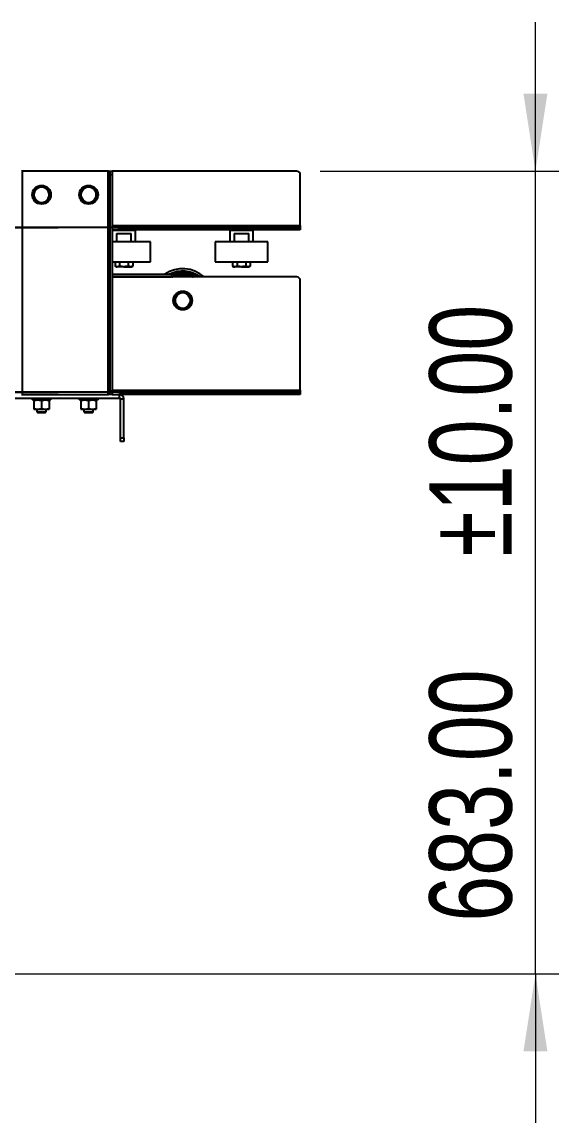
# Model space of a CAD drawing. Header units: millimetres. Extents: x 15 to 415, y 5 to 292.
# Drawn here: x 355.08 to 377.91, y 87.09 to 133.94 of the extents above; entities that cross this region are included whole.
import ezdxf

# ---------------------------------------------------------------- set-up
doc = ezdxf.new("R2010")
doc.units = ezdxf.units.MM
doc.linetypes.add('CENTERX2', pattern=[20.32, 12.7, -2.54, 2.54, -2.54])
doc.styles.add('SLDTEXTSTYLE0', font='TXT', dxfattribs={"width": 0.75})
doc.dimstyles.new('SLDDIMSTYLE3', dxfattribs={"dimtxt": 3.5, "dimasz": 3.302, "dimexe": 0, "dimexo": 0.0625, "dimgap": 0.875, "dimtad": 1, "dimlfac": 20, "dimrnd": 1e-09, "dimzin": 12, "dimdsep": 46, "dimtxsty": 'SLDTEXTSTYLE0', "dimsah": 1, "dimcen": 0.09, "dimadec": 0, "dimazin": 3, "dimtol": 1, "dimtp": 10, "dimtm": 10, "dimtfac": 1, "dimtmove": 0, "dimatfit": 0, "dimfxl": 0, "dimfrac": 2, "dimtolj": 1, "dimtzin": 0, "dimarcsym": 0})

# ---------------------------------------------------------------- blocks, each defined once
blk = doc.blocks.new('_D_4')
at = {"color": 7, "linetype": 'Continuous', "lineweight": 0}
for p, q in [((376.907, 127.589), (376.907, 133.939)), ((367.757, 127.589), (377.907, 127.589)), ((376.907, 93.439), (376.907, 127.589)), ((349.607, 93.439), (377.907, 93.439)), ((376.907, 93.439), (376.907, 87.089))]:
    blk.add_line(p, q, dxfattribs=at)
at = {"color": 7, "linetype": 'Continuous', "lineweight": 18}
for points in [[(376.907, 127.589), (377.415, 130.891), (376.399, 130.891)], [(376.907, 93.439), (376.399, 90.137), (377.415, 90.137)]]:
    blk.add_solid(points, dxfattribs=at)
at = {"color": 7, "linetype": 'Continuous', "lineweight": 18, "char_height": 3.5, "attachment_point": 1, "rotation": 90, "style": 'SLDTEXTSTYLE0'}
for s, insert in [('±10.00', (372.396, 111.193)), ('683.00', (372.396, 95.656))]:
    blk.add_mtext(s, dxfattribs=dict(at, insert=insert))

msp = doc.modelspace()

# ---------------------------------------------------------------- linework, layer by layer
at = {"color": 7, "linetype": 'Continuous', "lineweight": 25}
for p, q in [((355.0942, 127.58944), (355.05737, 127.58944)), ((355.0942, 118.08944), (355.0942, 127.58944)), ((358.72054, 127.58944), (355.0942, 127.58944)), ((358.75737, 127.58944), (358.72054, 127.58944)), ((358.72054, 127.58944), (358.72054, 118.08944)), ((358.75737, 127.43944), (358.75737, 127.58944)), ((358.75737, 127.58944), (358.90737, 127.58944)), ((358.75737, 127.43944), (358.75737, 118.23944)), ((358.90737, 127.43944), (358.75737, 127.43944)), ((358.90737, 127.58944), (358.90737, 127.43944)), ((366.75737, 127.58944), (358.90737, 127.58944)), ((358.90737, 127.43944), (358.90737, 118.23944)), ((366.90737, 125.27627), (366.90737, 127.43944)), ((355.71973, 126.91444), (355.62591, 126.75194)), ((357.71973, 126.91444), (357.62591, 126.75194)), ((356.095, 126.26444), (356.18882, 126.42694)), ((358.095, 126.26444), (358.18882, 126.42694)), ((366.90737, 125.27627), (366.90737, 125.08944)), ((358.93237, 125.08944), (358.90737, 125.06444)), ((366.90737, 125.08944), (358.90737, 125.08944)), ((359.40737, 125.06444), (358.90737, 125.06444)), ((359.10737, 124.60444), (359.10737, 124.92444)), ((359.70737, 124.92444), (359.10737, 124.92444)), ((359.12848, 124.93944), (359.68625, 124.93944)), ((359.90737, 125.06444), (359.40737, 125.06444)), ((359.70737, 124.92444), (359.70737, 124.60444)), ((359.90737, 125.06444), (359.88237, 125.08944)), ((359.90737, 124.58944), (359.90737, 125.06444)), ((363.93237, 125.08944), (363.90737, 125.06444)), ((363.90737, 125.06444), (363.90737, 124.58944)), ((364.40737, 125.06444), (363.90737, 125.06444)), ((364.10737, 124.60444), (364.10737, 124.92444)), ((364.70737, 124.92444), (364.10737, 124.92444)), ((364.12848, 124.93944), (364.68625, 124.93944)), ((364.90737, 125.06444), (364.40737, 125.06444)), ((364.70737, 124.92444), (364.70737, 124.60444)), ((364.90737, 125.06444), (364.88237, 125.08944)), ((364.90737, 124.58944), (364.90737, 125.06444)), ((359.6002, 124.58944), (358.90737, 124.58944)), ((359.10737, 124.60444), (359.70737, 124.60444)), ((360.53237, 124.58944), (359.6002, 124.58944)), ((360.53237, 123.73944), (360.53237, 124.58944)), ((363.28237, 124.58944), (363.28237, 123.73944)), ((364.6002, 124.58944), (363.28237, 124.58944)), ((364.10737, 124.60444), (364.70737, 124.60444)), ((365.53237, 124.58944), (364.6002, 124.58944)), ((365.53237, 123.73944), (365.53237, 124.58944)), ((358.90737, 123.73944), (359.6002, 123.73944)), ((359.03209, 123.73944), (359.03209, 123.55347)), ((359.21973, 123.73944), (359.21973, 123.55347)), ((359.595, 123.73944), (359.595, 123.55347)), ((359.6002, 123.73944), (360.53237, 123.73944)), ((359.78264, 123.73944), (359.78264, 123.55347)), ((360.02761, 123.73444), (360.02761, 123.73944)), ((360.03, 123.73444), (360.03, 123.73944)), ((360.03, 123.73444), (360.06065, 123.73444)), ((360.06065, 123.73944), (360.06065, 123.73444)), ((360.06065, 123.73444), (360.07382, 123.73444)), ((360.07382, 123.73444), (360.07382, 123.73944)), ((360.08413, 123.73444), (360.08413, 123.73944)), ((360.08992, 123.73444), (360.08992, 123.73944)), ((360.08992, 123.73444), (360.10156, 123.73444)), ((360.10156, 123.73444), (360.10156, 123.73944)), ((360.10156, 123.73444), (360.11635, 123.73444)), ((360.11635, 123.73444), (360.11635, 123.73944)), ((360.11635, 123.73444), (360.128, 123.73444)), ((360.128, 123.73944), (360.128, 123.73444)), ((360.128, 123.73444), (360.14168, 123.73444)), ((360.14587, 123.73444), (360.14587, 123.73944)), ((360.14587, 123.73444), (360.16031, 123.73444)), ((360.16031, 123.73444), (360.16031, 123.73944)), ((360.17571, 123.73444), (360.17571, 123.73944)), ((360.17571, 123.73444), (360.18465, 123.73444)), ((360.18465, 123.73444), (360.18465, 123.73944)), ((360.18465, 123.73444), (360.19327, 123.73444)), ((360.19327, 123.73444), (360.19327, 123.73944)), ((360.19327, 123.73444), (360.20222, 123.73444)), ((360.20222, 123.73444), (360.20222, 123.73944)), ((360.20222, 123.73444), (360.21086, 123.73444)), ((360.21086, 123.73444), (360.21086, 123.73944)), ((360.21086, 123.73444), (360.21978, 123.73444)), ((360.21978, 123.73444), (360.21978, 123.73944)), ((360.21978, 123.73444), (360.22927, 123.73444)), ((360.22927, 123.73444), (360.22927, 123.73944)), ((360.22927, 123.73444), (360.23689, 123.73444)), ((360.23689, 123.73444), (360.23689, 123.73944)), ((360.23689, 123.73444), (360.24032, 123.73444)), ((360.24032, 123.73444), (360.24032, 123.73944)), ((360.24032, 123.73444), (360.24628, 123.73444)), ((360.25788, 123.73444), (360.26282, 123.73444)), ((360.26174, 123.73444), (360.26174, 123.73944)), ((360.28058, 123.73444), (360.28658, 123.73444)), ((360.28898, 123.73944), (360.28898, 123.73444)), ((360.28908, 123.73444), (360.28908, 123.73944)), ((360.28908, 123.73444), (360.32815, 123.73444)), ((360.32815, 123.73444), (360.32815, 123.73944)), ((360.33893, 123.73944), (360.33893, 123.73444)), ((360.33893, 123.73444), (360.36562, 123.73444)), ((360.36562, 123.73444), (360.36562, 123.73944)), ((360.36687, 123.73444), (360.37695, 123.73444)), ((360.37695, 123.73444), (360.37695, 123.73944)), ((360.37695, 123.73444), (360.38741, 123.73444)), ((360.38741, 123.73444), (360.38741, 123.73944)), ((360.39057, 123.73444), (360.39502, 123.73444)), ((360.39502, 123.73944), (360.39502, 123.73444)), ((360.3978, 123.73444), (360.3978, 123.73944)), ((360.39803, 123.73444), (360.4, 123.73444)), ((360.4, 123.73944), (360.4, 123.73444)), ((360.4021, 123.73444), (360.4021, 123.73944)), ((360.40302, 123.73444), (360.40716, 123.73444)), ((360.40716, 123.73944), (360.40716, 123.73444)), ((363.28237, 123.73944), (364.6002, 123.73944)), ((363.40758, 123.73944), (363.40758, 123.73444)), ((363.40801, 123.73444), (363.40801, 123.73944)), ((363.40801, 123.73444), (363.40889, 123.73444)), ((363.40918, 123.73944), (363.40918, 123.73444)), ((363.4107, 123.73444), (363.4107, 123.73944)), ((363.41099, 123.73444), (363.42051, 123.73444)), ((363.41693, 123.73444), (363.43462, 123.73444)), ((363.44106, 123.73444), (363.442, 123.73444)), ((363.442, 123.73444), (363.442, 123.73944)), ((363.442, 123.73444), (363.45236, 123.73444)), ((363.45236, 123.73444), (363.45236, 123.73944)), ((363.45236, 123.73444), (363.47266, 123.73444)), ((363.47266, 123.73444), (363.47266, 123.73944)), ((363.47266, 123.73444), (363.48851, 123.73444)), ((363.48857, 123.73444), (363.48857, 123.73944)), ((363.48857, 123.73444), (363.48974, 123.73444)), ((363.48974, 123.73944), (363.48974, 123.73444)), ((363.48974, 123.73444), (363.49985, 123.73444)), ((363.49985, 123.73444), (363.49985, 123.73944)), ((363.51868, 123.73444), (363.51868, 123.73944)), ((363.51868, 123.73444), (363.52386, 123.73444)), ((363.52386, 123.73444), (363.52386, 123.73944)), ((363.52386, 123.73444), (363.53686, 123.73444)), ((363.53891, 123.73444), (363.53891, 123.73944)), ((363.53891, 123.73444), (363.54579, 123.73444)), ((363.54579, 123.73444), (363.54579, 123.73944)), ((363.54579, 123.73444), (363.54771, 123.73444)), ((363.55975, 123.73444), (363.55975, 123.73944)), ((363.55975, 123.73444), (363.56661, 123.73444)), ((363.56661, 123.73444), (363.56661, 123.73944)), ((363.58043, 123.73444), (363.58043, 123.73944)), ((363.58043, 123.73444), (363.58302, 123.73444)), ((363.58343, 123.73444), (363.58343, 123.73944)), ((363.58343, 123.73444), (363.60729, 123.73444)), ((363.60729, 123.73444), (363.60729, 123.73944)), ((363.60936, 123.73944), (363.60936, 123.73444)), ((363.62928, 123.73444), (363.62928, 123.73944)), ((363.63209, 123.73444), (363.63209, 123.73944)), ((363.63209, 123.73444), (363.63473, 123.73444)), ((363.64054, 123.73444), (363.64054, 123.73944)), ((363.64054, 123.73444), (363.65669, 123.73444)), ((363.65669, 123.73444), (363.65669, 123.73944)), ((363.67848, 123.73444), (363.67848, 123.73944)), ((363.68132, 123.73444), (363.68132, 123.73944)), ((363.68132, 123.73444), (363.68276, 123.73444)), ((363.68276, 123.73444), (363.68276, 123.73944)), ((363.68276, 123.73444), (363.69587, 123.73444)), ((363.69587, 123.73444), (363.69587, 123.73944)), ((363.69587, 123.73444), (363.71271, 123.73444)), ((363.71271, 123.73444), (363.71271, 123.73944)), ((363.71271, 123.73444), (363.72573, 123.73444)), ((363.72573, 123.73444), (363.72573, 123.73944)), ((363.72573, 123.73444), (363.78292, 123.73444)), ((363.78292, 123.73444), (363.78292, 123.73944)), ((363.78533, 123.73444), (363.78533, 123.73944)), ((364.03209, 123.73944), (364.03209, 123.55347)), ((364.21973, 123.73944), (364.21973, 123.55347)), ((364.595, 123.73944), (364.595, 123.55347)), ((364.6002, 123.73944), (365.53237, 123.73944)), ((364.78264, 123.73944), (364.78264, 123.55347)), ((365.02761, 123.73444), (365.02761, 123.73944)), ((365.03, 123.73444), (365.03, 123.73944)), ((365.03, 123.73444), (365.06065, 123.73444)), ((365.06065, 123.73944), (365.06065, 123.73444)), ((365.06065, 123.73444), (365.07382, 123.73444)), ((365.07382, 123.73444), (365.07382, 123.73944)), ((365.08413, 123.73444), (365.08413, 123.73944)), ((365.08992, 123.73444), (365.08992, 123.73944)), ((365.08992, 123.73444), (365.10156, 123.73444)), ((365.10156, 123.73444), (365.10156, 123.73944)), ((365.10156, 123.73444), (365.11635, 123.73444)), ((365.11635, 123.73444), (365.11635, 123.73944)), ((365.11635, 123.73444), (365.128, 123.73444)), ((365.128, 123.73944), (365.128, 123.73444)), ((365.128, 123.73444), (365.14168, 123.73444)), ((365.14587, 123.73444), (365.14587, 123.73944)), ((365.14587, 123.73444), (365.16031, 123.73444)), ((365.16031, 123.73444), (365.16031, 123.73944)), ((365.17571, 123.73444), (365.17571, 123.73944)), ((365.17571, 123.73444), (365.18465, 123.73444)), ((365.18465, 123.73444), (365.18465, 123.73944)), ((365.18465, 123.73444), (365.19327, 123.73444)), ((365.19327, 123.73444), (365.19327, 123.73944)), ((365.19327, 123.73444), (365.20222, 123.73444)), ((365.20222, 123.73444), (365.20222, 123.73944)), ((365.20222, 123.73444), (365.21086, 123.73444)), ((365.21086, 123.73444), (365.21086, 123.73944)), ((365.21086, 123.73444), (365.21978, 123.73444)), ((365.21978, 123.73444), (365.21978, 123.73944)), ((365.21978, 123.73444), (365.22927, 123.73444)), ((365.22927, 123.73444), (365.22927, 123.73944)), ((365.22927, 123.73444), (365.23689, 123.73444)), ((365.23689, 123.73444), (365.23689, 123.73944)), ((365.23689, 123.73444), (365.24032, 123.73444)), ((365.24032, 123.73444), (365.24032, 123.73944)), ((365.24032, 123.73444), (365.24628, 123.73444)), ((365.25788, 123.73444), (365.26282, 123.73444)), ((365.26174, 123.73444), (365.26174, 123.73944)), ((365.28058, 123.73444), (365.28658, 123.73444)), ((365.28898, 123.73944), (365.28898, 123.73444)), ((365.28908, 123.73444), (365.28908, 123.73944)), ((365.28908, 123.73444), (365.32815, 123.73444)), ((365.32815, 123.73444), (365.32815, 123.73944)), ((365.33893, 123.73944), (365.33893, 123.73444)), ((365.33893, 123.73444), (365.36562, 123.73444)), ((365.36562, 123.73444), (365.36562, 123.73944)), ((365.36687, 123.73444), (365.37695, 123.73444)), ((365.37695, 123.73444), (365.37695, 123.73944)), ((365.37695, 123.73444), (365.38741, 123.73444)), ((365.38741, 123.73444), (365.38741, 123.73944)), ((365.39057, 123.73444), (365.39502, 123.73444)), ((365.39502, 123.73944), (365.39502, 123.73444)), ((365.3978, 123.73444), (365.3978, 123.73944)), ((365.39803, 123.73444), (365.4, 123.73444)), ((365.4, 123.73944), (365.4, 123.73444)), ((365.4021, 123.73444), (365.4021, 123.73944)), ((365.40302, 123.73444), (365.40716, 123.73444)), ((365.40716, 123.73944), (365.40716, 123.73444)), ((359.03209, 123.55347), (359.08237, 123.52444)), ((359.08237, 123.52444), (359.12591, 123.52444)), ((359.21973, 123.55347), (359.12591, 123.52444)), ((359.40737, 123.52444), (359.12591, 123.52444)), ((359.40737, 123.52444), (359.68882, 123.52444)), ((359.68882, 123.52444), (359.73237, 123.52444)), ((359.73237, 123.52444), (359.78264, 123.55347)), ((364.03209, 123.55347), (364.08237, 123.52444)), ((364.08237, 123.52444), (364.12591, 123.52444)), ((364.21973, 123.55347), (364.12591, 123.52444)), ((364.40737, 123.52444), (364.12591, 123.52444)), ((364.40737, 123.52444), (364.68882, 123.52444)), ((364.68882, 123.52444), (364.73237, 123.52444)), ((364.73237, 123.52444), (364.78264, 123.55347)), ((358.90737, 123.20294), (361.74692, 123.20294)), ((358.90737, 123.10294), (361.41906, 123.10294)), ((366.75737, 123.08944), (358.90737, 123.08944)), ((361.00045, 123.08944), (361.01556, 123.10294)), ((361.17571, 123.10294), (361.15737, 123.08944)), ((361.19725, 123.08944), (361.21665, 123.10294)), ((361.24637, 123.10294), (361.22612, 123.08944)), ((366.90737, 118.27627), (366.90737, 122.93944)), ((361.71973, 122.41444), (361.62591, 122.25194)), ((362.095, 121.76444), (362.18882, 121.92694)), ((355.05737, 118.08944), (355.0942, 118.08944)), ((355.0942, 118.08944), (358.72054, 118.08944)), ((358.72054, 118.08944), (358.75737, 118.08944)), ((358.75737, 118.23944), (358.90737, 118.23944)), ((358.75737, 118.08944), (358.75737, 118.23944)), ((358.90737, 118.08944), (358.75737, 118.08944)), ((358.90737, 118.23944), (358.90737, 118.08944)), ((358.90737, 118.08944), (359.22054, 118.08944)), ((359.22054, 117.93944), (359.22054, 118.08944)), ((366.90737, 118.08944), (359.22054, 118.08944)), ((366.90737, 118.27627), (366.90737, 118.08944)), ((354.5942, 117.93944), (359.22054, 117.93944)), ((355.50737, 117.93944), (355.50737, 117.85944)), ((356.30737, 117.85944), (355.50737, 117.85944)), ((355.58237, 117.83042), (355.58237, 117.49347)), ((355.90737, 117.83042), (355.90737, 117.49347)), ((356.23237, 117.83042), (356.23237, 117.49347)), ((356.30737, 117.85944), (356.30737, 117.93944)), ((357.50737, 117.93944), (357.50737, 117.85944)), ((358.30737, 117.85944), (357.50737, 117.85944)), ((357.58237, 117.83042), (357.58237, 117.49347)), ((357.90737, 117.83042), (357.90737, 117.49347)), ((358.23237, 117.83042), (358.23237, 117.49347)), ((358.30737, 117.85944), (358.30737, 117.93944)), ((359.25737, 117.90261), (359.40737, 117.90261)), ((359.25737, 116.23944), (359.25737, 117.90261)), ((359.40737, 116.23944), (359.40737, 117.90261)), ((355.58237, 117.46444), (355.74487, 117.46444)), ((355.70737, 117.46444), (355.70737, 117.34717)), ((355.70737, 117.34717), (355.73509, 117.31944)), ((355.70737, 117.34717), (356.10737, 117.34717)), ((355.73509, 117.31944), (356.07964, 117.31944)), ((355.74487, 117.46444), (356.06987, 117.46444)), ((355.90737, 117.49347), (356.06987, 117.46444)), ((356.06987, 117.46444), (356.23237, 117.46444)), ((356.07964, 117.31944), (356.10737, 117.34717)), ((356.10737, 117.34717), (356.10737, 117.46444)), ((357.58237, 117.46444), (357.74487, 117.46444)), ((357.70737, 117.46444), (357.70737, 117.34717)), ((357.70737, 117.34717), (357.73509, 117.31944)), ((357.70737, 117.34717), (358.10737, 117.34717)), ((357.73509, 117.31944), (358.07964, 117.31944)), ((357.74487, 117.46444), (358.06987, 117.46444)), ((357.90737, 117.49347), (358.06987, 117.46444)), ((358.06987, 117.46444), (358.23237, 117.46444)), ((358.07964, 117.31944), (358.10737, 117.34717)), ((358.10737, 117.34717), (358.10737, 117.46444)), ((359.25737, 116.08944), (359.25737, 116.23944)), ((359.25737, 116.23944), (359.40737, 116.23944)), ((359.40737, 116.23944), (359.40737, 116.08944)), ((359.40737, 116.08944), (359.25737, 116.08944))]:
    msp.add_line(p, q, dxfattribs=at)
at = {"color": 7, "linetype": 'CENTERX2'}
for p, q in [((358.80837, 127.58944), (358.80837, 118.08944)), ((358.80837, 118.08944), (358.80837, 127.58944)), ((366.90737, 125.18844), (216.90737, 125.18844)), ((216.90737, 125.18844), (366.90737, 125.18844)), ((216.90737, 118.18844), (366.90737, 118.18844)), ((366.90737, 118.18844), (216.90737, 118.18844))]:
    msp.add_line(p, q, dxfattribs=at)
at = {"color": 8, "linetype": 'Continuous', "lineweight": 25}
for p, q in [((358.90737, 125.27627), (366.90737, 125.27627)), ((361.17366, 123.08944), (361.19243, 123.10294)), ((361.29868, 123.08944), (361.32143, 123.10294)), ((361.37941, 123.08944), (361.40581, 123.10294)), ((358.90737, 118.27627), (366.90737, 118.27627))]:
    msp.add_line(p, q, dxfattribs=at)
at = {"color": 7, "linetype": 'Continuous', "lineweight": 25}
for centre in [(355.90737, 126.58944), (357.90737, 126.58944), (361.90737, 122.08944)]:
    msp.add_circle(centre, 0.4, dxfattribs=at)
for centre, radius, start, end in [((366.75737, 127.43944), 0.15, 0, 90), ((355.90737, 126.58944), 0.325, 150, 210), ((355.90737, 126.58944), 0.325, 90, 150), ((355.90737, 126.58944), 0.325, 30, 90), ((355.90737, 126.58944), 0.325, 330, 30), ((357.90737, 126.58944), 0.325, 150, 210), ((357.90737, 126.58944), 0.325, 90, 150), ((357.90737, 126.58944), 0.325, 30, 90), ((357.90737, 126.58944), 0.325, 330, 30), ((355.90737, 126.58944), 0.325, 210, 270), ((355.90737, 126.58944), 0.325, 270, 330), ((357.90737, 126.58944), 0.325, 210, 270), ((357.90737, 126.58944), 0.325, 270, 330), ((361.90737, 122.08944), 1.35, 47.794554, 124.430279), ((361.90737, 122.08944), 1.25, 53.130102, 117.026053), ((361.90737, 122.08944), 1.22649, 54.620791, 114.786156), ((361.90737, 122.08944), 1.21, 90, 113.037645), ((361.90737, 122.08944), 1.21, 55.735397, 90), ((361.90737, 122.08944), 1.125, 90, 117.266044), ((361.90737, 122.08944), 1.125, 62.733956, 90), ((366.75737, 122.93944), 0.15, 0, 90), ((361.90737, 122.08944), 0.325, 90, 150), ((361.90737, 122.08944), 0.325, 30, 90), ((361.90737, 122.08944), 0.325, 150, 210), ((361.90737, 122.08944), 0.325, 210, 270), ((361.90737, 122.08944), 0.325, 270, 330), ((361.90737, 122.08944), 0.325, 330, 30), ((359.22054, 117.90261), 0.18683, 0, 90), ((359.22054, 117.90261), 0.03683, 0, 90)]:
    msp.add_arc(centre, radius, start, end, dxfattribs=at)
at = {"color": 8, "linetype": 'Continuous', "lineweight": 25}
for radius, start, end in [(1.24029, 53.732391, 116.133049), (1.17068, 58.671742, 107.981827), (1.13081, 62.167984, 100.038591)]:
    msp.add_arc((361.90737, 122.08944), radius, start, end, dxfattribs=at)
at = {"color": 7, "linetype": 'Continuous', "lineweight": 25}
for points, knots in [([(355.62591, 126.75194), (355.62368, 126.74809), (355.61782, 126.73793), (355.6083, 126.72145), (355.59738, 126.70252), (355.58277, 126.67723), (355.5682, 126.652), (355.55372, 126.6269), (355.54286, 126.6081), (355.53568, 126.59567), (355.53209, 126.58944)], [0, 0, 0, 0, 0.070036107, 0.184842993, 0.299816611, 0.41526294, 0.647866756, 0.765024679, 0.882473115, 1, 1, 1, 1]), ([(355.53209, 126.58944), (355.53587, 126.5829), (355.54721, 126.56325), (355.56644, 126.52995), (355.58994, 126.48924), (355.60985, 126.45475), (355.62189, 126.43391), (355.62591, 126.42694)], [0, 0, 0, 0, 0.123597525, 0.371247822, 0.621013548, 0.873301388, 1, 1, 1, 1]), ([(355.90737, 126.91444), (355.89201, 126.91444), (355.82851, 126.91444), (355.76664, 126.91444), (355.71973, 126.91444)], [0, 0, 0, 0, 0.24185142, 1, 1, 1, 1]), ([(356.095, 126.91444), (356.08133, 126.91444), (356.02022, 126.91444), (355.95669, 126.91444), (355.90737, 126.91444)], [0, 0, 0, 0, 0.22371328, 1, 1, 1, 1]), ([(356.18882, 126.75194), (356.1866, 126.7558), (356.16976, 126.78496), (356.13801, 126.83996), (356.10943, 126.88947), (356.095, 126.91444)], [0, 0, 0, 0, 0.07007691, 0.53077766, 1, 1, 1, 1]), ([(356.28264, 126.58944), (356.27507, 126.60257), (356.25988, 126.62888), (356.24051, 126.66242), (356.22481, 126.68961), (356.2129, 126.71025), (356.20088, 126.73105), (356.19285, 126.74498), (356.18882, 126.75194)], [0, 0, 0, 0, 0.2473449, 0.49601219, 0.62098533, 0.74684355, 0.87330953, 1, 1, 1, 1]), ([(356.18882, 126.42694), (356.19105, 126.4308), (356.20057, 126.44728), (356.21374, 126.4701), (356.22829, 126.4953), (356.23921, 126.51422), (356.25013, 126.53313), (356.26102, 126.55198), (356.27187, 126.57078), (356.27905, 126.58322), (356.28264, 126.58944)], [0, 0, 0, 0, 0.07003681, 0.29977827, 0.41522575, 0.53148028, 0.64786324, 0.76502233, 0.88247194, 1, 1, 1, 1]), ([(357.62591, 126.75194), (357.62368, 126.74809), (357.61782, 126.73793), (357.6083, 126.72145), (357.59738, 126.70252), (357.58277, 126.67723), (357.5682, 126.652), (357.55372, 126.6269), (357.54286, 126.6081), (357.53568, 126.59567), (357.53209, 126.58944)], [0, 0, 0, 0, 0.070036107, 0.184842993, 0.299816611, 0.41526294, 0.647866756, 0.765024679, 0.882473115, 1, 1, 1, 1]), ([(357.53209, 126.58944), (357.53587, 126.5829), (357.54721, 126.56325), (357.56644, 126.52995), (357.58994, 126.48924), (357.60985, 126.45475), (357.62189, 126.43391), (357.62591, 126.42694)], [0, 0, 0, 0, 0.123597525, 0.371247822, 0.621013548, 0.873301388, 1, 1, 1, 1]), ([(357.90737, 126.91444), (357.89201, 126.91444), (357.82851, 126.91444), (357.76664, 126.91444), (357.71973, 126.91444)], [0, 0, 0, 0, 0.24185142, 1, 1, 1, 1]), ([(358.095, 126.91444), (358.08133, 126.91444), (358.02022, 126.91444), (357.95669, 126.91444), (357.90737, 126.91444)], [0, 0, 0, 0, 0.22371328, 1, 1, 1, 1]), ([(358.18882, 126.75194), (358.1866, 126.7558), (358.16976, 126.78496), (358.13801, 126.83996), (358.10943, 126.88947), (358.095, 126.91444)], [0, 0, 0, 0, 0.07007691, 0.53077766, 1, 1, 1, 1]), ([(358.28264, 126.58944), (358.27507, 126.60257), (358.25988, 126.62888), (358.24051, 126.66242), (358.22481, 126.68961), (358.2129, 126.71025), (358.20088, 126.73105), (358.19285, 126.74498), (358.18882, 126.75194)], [0, 0, 0, 0, 0.2473449, 0.49601219, 0.62098533, 0.74684355, 0.87330953, 1, 1, 1, 1]), ([(358.18882, 126.42694), (358.19105, 126.4308), (358.20057, 126.44728), (358.21374, 126.4701), (358.22829, 126.4953), (358.23921, 126.51422), (358.25013, 126.53313), (358.26102, 126.55198), (358.27187, 126.57078), (358.27905, 126.58322), (358.28264, 126.58944)], [0, 0, 0, 0, 0.07003681, 0.29977827, 0.41522575, 0.53148028, 0.64786324, 0.76502233, 0.88247194, 1, 1, 1, 1]), ([(355.62591, 126.42694), (355.62813, 126.42309), (355.64009, 126.40239), (355.66174, 126.36488), (355.69089, 126.31438), (355.71001, 126.28128), (355.71973, 126.26444)], [0, 0, 0, 0, 0.070051373, 0.376606602, 0.683073408, 1, 1, 1, 1]), ([(355.71973, 126.26444), (355.7429, 126.26444), (355.78945, 126.26444), (355.84489, 126.26444), (355.88435, 126.26444), (355.89969, 126.26444), (355.90737, 126.26444)], [0, 0, 0, 0, 0.377424081, 0.758342626, 0.879073433, 1, 1, 1, 1]), ([(355.90737, 126.26444), (355.95669, 126.26444), (356.02022, 126.26444), (356.08133, 126.26444), (356.095, 126.26444)], [0, 0, 0, 0, 0.77628672, 1, 1, 1, 1]), ([(357.62591, 126.42694), (357.62813, 126.42309), (357.64009, 126.40239), (357.66174, 126.36488), (357.69089, 126.31438), (357.71001, 126.28128), (357.71973, 126.26444)], [0, 0, 0, 0, 0.070051373, 0.376606602, 0.683073408, 1, 1, 1, 1]), ([(357.71973, 126.26444), (357.7429, 126.26444), (357.78945, 126.26444), (357.84489, 126.26444), (357.88435, 126.26444), (357.89969, 126.26444), (357.90737, 126.26444)], [0, 0, 0, 0, 0.377424081, 0.758342626, 0.879073433, 1, 1, 1, 1]), ([(357.90737, 126.26444), (357.95669, 126.26444), (358.02022, 126.26444), (358.08133, 126.26444), (358.095, 126.26444)], [0, 0, 0, 0, 0.77628672, 1, 1, 1, 1]), ([(359.10737, 124.92444), (359.10749, 124.92566), (359.10772, 124.92809), (359.10966, 124.93174), (359.11251, 124.93466), (359.11605, 124.93684), (359.11979, 124.93831), (359.12396, 124.93927), (359.12697, 124.93938), (359.12848, 124.93944)], [0, 0, 0, 0, 0.11116437, 0.22155782, 0.39117964, 0.52732907, 0.66706995, 0.83215896, 1, 1, 1, 1]), ([(359.68625, 124.93944), (359.68832, 124.93933), (359.69254, 124.93911), (359.69812, 124.93725), (359.70209, 124.93473), (359.70451, 124.93227), (359.70611, 124.92991), (359.70718, 124.92721), (359.70731, 124.92526), (359.70737, 124.92444)], [0, 0, 0, 0, 0.229450284, 0.466684963, 0.643088592, 0.731025051, 0.821782574, 0.924949013, 1, 1, 1, 1]), ([(364.10737, 124.92444), (364.10749, 124.92566), (364.10772, 124.92809), (364.10966, 124.93174), (364.11251, 124.93466), (364.11605, 124.93684), (364.11979, 124.93831), (364.12396, 124.93927), (364.12697, 124.93938), (364.12848, 124.93944)], [0, 0, 0, 0, 0.11116437, 0.22155782, 0.39117964, 0.52732907, 0.66706995, 0.83215896, 1, 1, 1, 1]), ([(364.68625, 124.93944), (364.68832, 124.93933), (364.69254, 124.93911), (364.69812, 124.93725), (364.70209, 124.93473), (364.70451, 124.93227), (364.70611, 124.92991), (364.70718, 124.92721), (364.70731, 124.92526), (364.70737, 124.92444)], [0, 0, 0, 0, 0.229450284, 0.466684963, 0.643088592, 0.731025051, 0.821782574, 0.924949013, 1, 1, 1, 1]), ([(359.12848, 124.58944), (359.12641, 124.58956), (359.1222, 124.58978), (359.11662, 124.59164), (359.11264, 124.59416), (359.11022, 124.59662), (359.10862, 124.59898), (359.10755, 124.60168), (359.10742, 124.60362), (359.10737, 124.60444)], [0, 0, 0, 0, 0.22945028, 0.46668496, 0.64308859, 0.73102505, 0.82178257, 0.92494901, 1, 1, 1, 1]), ([(359.70737, 124.60444), (359.70725, 124.60323), (359.70701, 124.6008), (359.70508, 124.59714), (359.70222, 124.59423), (359.69868, 124.59205), (359.69494, 124.59058), (359.69077, 124.58962), (359.68776, 124.5895), (359.68625, 124.58944)], [0, 0, 0, 0, 0.111164368, 0.221557819, 0.391179643, 0.527329074, 0.667069947, 0.83215896, 1, 1, 1, 1]), ([(364.12848, 124.58944), (364.12641, 124.58956), (364.1222, 124.58978), (364.11662, 124.59164), (364.11264, 124.59416), (364.11022, 124.59662), (364.10862, 124.59898), (364.10755, 124.60168), (364.10742, 124.60362), (364.10737, 124.60444)], [0, 0, 0, 0, 0.22945028, 0.46668496, 0.64308859, 0.73102505, 0.82178257, 0.92494901, 1, 1, 1, 1]), ([(364.70737, 124.60444), (364.70725, 124.60323), (364.70701, 124.6008), (364.70508, 124.59714), (364.70222, 124.59423), (364.69868, 124.59205), (364.69494, 124.59058), (364.69077, 124.58962), (364.68776, 124.5895), (364.68625, 124.58944)], [0, 0, 0, 0, 0.111164368, 0.221557819, 0.391179643, 0.527329074, 0.667069947, 0.83215896, 1, 1, 1, 1]), ([(360.02509, 123.73444), (360.02501, 123.73444), (360.02473, 123.73444), (360.02586, 123.73444), (360.02714, 123.73444), (360.02761, 123.73444)], [0, 0, 0, 0, 0.21314141, 0.71661351, 1, 1, 1, 1]), ([(360.02761, 123.73444), (360.02779, 123.73444), (360.02814, 123.73444), (360.02891, 123.73444), (360.02956, 123.73444), (360.03, 123.73444)], [0, 0, 0, 0, 0.25045902, 0.50101274, 1, 1, 1, 1]), ([(360.0748, 123.73444), (360.075, 123.73444), (360.07667, 123.73444), (360.08, 123.73444), (360.08288, 123.73444), (360.08413, 123.73444)], [0, 0, 0, 0, 0.07067621, 0.59539733, 1, 1, 1, 1]), ([(360.08413, 123.73444), (360.08554, 123.73444), (360.08737, 123.73444), (360.08889, 123.73444), (360.08923, 123.73444)], [0, 0, 0, 0, 0.77627831, 1, 1, 1, 1]), ([(360.14289, 123.73444), (360.14293, 123.73444), (360.143, 123.73444), (360.14487, 123.73444), (360.14587, 123.73444)], [0, 0, 0, 0, 0.466699885, 1, 1, 1, 1]), ([(360.16031, 123.73444), (360.16244, 123.73444), (360.16558, 123.73444), (360.17176, 123.73444), (360.17686, 123.73444), (360.18006, 123.73444), (360.18175, 123.73444)], [0, 0, 0, 0, 0.40461672, 0.59534225, 0.78652504, 1, 1, 1, 1]), ([(360.24792, 123.73444), (360.24817, 123.73444), (360.24885, 123.73444), (360.25237, 123.73444), (360.25715, 123.73444), (360.26059, 123.73444), (360.26174, 123.73444)], [0, 0, 0, 0, 0.180443629, 0.499693604, 0.833220718, 1, 1, 1, 1]), ([(360.26174, 123.73444), (360.26246, 123.73444), (360.26389, 123.73444), (360.26612, 123.73444), (360.26842, 123.73444), (360.27059, 123.73444), (360.27259, 123.73444), (360.27442, 123.73444), (360.27622, 123.73444), (360.27796, 123.73444), (360.27962, 123.73444), (360.2812, 123.73444), (360.28271, 123.73444), (360.28408, 123.73444), (360.28533, 123.73444), (360.28643, 123.73444), (360.28739, 123.73444), (360.28826, 123.73444), (360.28873, 123.73444), (360.28898, 123.73444)], [0, 0, 0, 0, 0.06628878, 0.13299179, 0.20156237, 0.27110744, 0.32584751, 0.38101955, 0.43752861, 0.49442981, 0.54915481, 0.60422618, 0.6605867, 0.71743599, 0.77093777, 0.82491453, 0.88036704, 0.93627695, 1, 1, 1, 1]), ([(360.27098, 123.73444), (360.27096, 123.73444), (360.27089, 123.73444), (360.27096, 123.73444), (360.27108, 123.73444), (360.27136, 123.73444), (360.2717, 123.73444), (360.27202, 123.73444), (360.27213, 123.73444)], [0, 0, 0, 0, 0.09795091, 0.2787516, 0.46031045, 0.59478195, 0.86465331, 1, 1, 1, 1]), ([(360.32815, 123.73444), (360.32845, 123.73444), (360.32904, 123.73444), (360.32996, 123.73444), (360.33091, 123.73444), (360.33181, 123.73444), (360.33265, 123.73444), (360.33343, 123.73444), (360.3342, 123.73444), (360.33492, 123.73444), (360.33559, 123.73444), (360.33621, 123.73444), (360.33679, 123.73444), (360.33731, 123.73444), (360.33776, 123.73444), (360.33815, 123.73444), (360.33848, 123.73444), (360.33873, 123.73444), (360.33887, 123.73444), (360.33893, 123.73444)], [0, 0, 0, 0, 0.06907481, 0.13836498, 0.2094942, 0.28183557, 0.34134062, 0.40136976, 0.46289835, 0.52490516, 0.58072871, 0.63695146, 0.69455548, 0.75269614, 0.80456157, 0.85688766, 0.91058525, 0.96461916, 1, 1, 1, 1]), ([(360.38881, 123.73444), (360.38922, 123.73444), (360.39122, 123.73444), (360.39321, 123.73444), (360.39479, 123.73444)], [0, 0, 0, 0, 0.20878597, 1, 1, 1, 1]), ([(360.3978, 123.73444), (360.39757, 123.73444), (360.3971, 123.73444), (360.3964, 123.73444), (360.39571, 123.73444), (360.39525, 123.73444), (360.39502, 123.73444)], [0, 0, 0, 0, 0.250698403, 0.501285384, 0.750642703, 1, 1, 1, 1]), ([(360.4, 123.73444), (360.40018, 123.73444), (360.40053, 123.73444), (360.40121, 123.73444), (360.40174, 123.73444), (360.4021, 123.73444)], [0, 0, 0, 0, 0.25063043, 0.50121468, 1, 1, 1, 1]), ([(363.40758, 123.73444), (363.40762, 123.73444), (363.4077, 123.73444), (363.40782, 123.73444), (363.40794, 123.73444), (363.40801, 123.73444)], [0, 0, 0, 0, 0.25049932, 0.50093268, 1, 1, 1, 1]), ([(363.4107, 123.73444), (363.41403, 123.73444), (363.42068, 123.73444), (363.42943, 123.73444), (363.43486, 123.73444), (363.43697, 123.73444)], [0, 0, 0, 0, 0.37999062, 0.75962697, 1, 1, 1, 1]), ([(363.44037, 123.73444), (363.44034, 123.73444), (363.44028, 123.73444), (363.44052, 123.73444), (363.44077, 123.73444), (363.44111, 123.73444), (363.44153, 123.73444), (363.44184, 123.73444), (363.442, 123.73444)], [0, 0, 0, 0, 0.27327484, 0.42109323, 0.56521825, 0.70965688, 0.85477745, 1, 1, 1, 1]), ([(363.48881, 123.73444), (363.48872, 123.73444), (363.48855, 123.73444), (363.48847, 123.73444), (363.48851, 123.73444), (363.48872, 123.73444), (363.48908, 123.73444), (363.48949, 123.73444), (363.48974, 123.73444)], [0, 0, 0, 0, 0.152197334, 0.305380708, 0.459976358, 0.618868193, 0.778979022, 1, 1, 1, 1]), ([(363.49985, 123.73444), (363.50085, 123.73444), (363.50278, 123.73444), (363.50797, 123.73444), (363.51191, 123.73444), (363.51398, 123.73444), (363.51416, 123.73444)], [0, 0, 0, 0, 0.34442477, 0.66995648, 0.97202136, 1, 1, 1, 1]), ([(363.51635, 123.73444), (363.51634, 123.73444), (363.51625, 123.73444), (363.51629, 123.73444), (363.51647, 123.73444), (363.51677, 123.73444), (363.51726, 123.73444), (363.51791, 123.73444), (363.51843, 123.73444), (363.51868, 123.73444)], [0, 0, 0, 0, 0.01653062, 0.21682148, 0.31828921, 0.48616051, 0.65522941, 0.82729332, 1, 1, 1, 1]), ([(363.53675, 123.73444), (363.5368, 123.73444), (363.5369, 123.73444), (363.53827, 123.73444), (363.53891, 123.73444)], [0, 0, 0, 0, 0.52656025, 1, 1, 1, 1]), ([(363.54579, 123.73444), (363.54665, 123.73444), (363.54839, 123.73444), (363.55166, 123.73444), (363.55435, 123.73444), (363.55546, 123.73444)], [0, 0, 0, 0, 0.36861676, 0.73972635, 1, 1, 1, 1]), ([(363.55692, 123.73444), (363.55692, 123.73444), (363.5569, 123.73444), (363.55835, 123.73444), (363.55957, 123.73444), (363.55975, 123.73444)], [0, 0, 0, 0, 0.15876781, 0.87607023, 1, 1, 1, 1]), ([(363.56661, 123.73444), (363.56805, 123.73444), (363.5705, 123.73444), (363.57579, 123.73444), (363.57899, 123.73444), (363.58043, 123.73444)], [0, 0, 0, 0, 0.439591886, 0.74804775, 1, 1, 1, 1]), ([(363.60729, 123.73444), (363.60745, 123.73444), (363.60776, 123.73444), (363.60842, 123.73444), (363.60898, 123.73444), (363.60936, 123.73444)], [0, 0, 0, 0, 0.25034864, 0.5007655, 1, 1, 1, 1]), ([(363.60936, 123.73444), (363.61103, 123.73444), (363.61384, 123.73444), (363.61913, 123.73444), (363.6243, 123.73444), (363.62754, 123.73444), (363.62928, 123.73444)], [0, 0, 0, 0, 0.31857247, 0.53405374, 0.75020241, 1, 1, 1, 1]), ([(363.62928, 123.73444), (363.62953, 123.73444), (363.63003, 123.73444), (363.63094, 123.73444), (363.63163, 123.73444), (363.63209, 123.73444)], [0, 0, 0, 0, 0.25082463, 0.50196507, 1, 1, 1, 1]), ([(363.636, 123.73444), (363.63606, 123.73444), (363.6362, 123.73444), (363.6382, 123.73444), (363.63995, 123.73444), (363.64054, 123.73444)], [0, 0, 0, 0, 0.29169999, 0.76254839, 1, 1, 1, 1]), ([(363.65669, 123.73444), (363.65831, 123.73444), (363.66101, 123.73444), (363.6662, 123.73444), (363.67138, 123.73444), (363.67552, 123.73444), (363.67784, 123.73444), (363.67848, 123.73444)], [0, 0, 0, 0, 0.29156218, 0.48449602, 0.67811868, 0.91155997, 1, 1, 1, 1]), ([(363.67848, 123.73444), (363.67872, 123.73444), (363.67921, 123.73444), (363.68017, 123.73444), (363.68086, 123.73444), (363.68132, 123.73444)], [0, 0, 0, 0, 0.25018906, 0.50040982, 1, 1, 1, 1]), ([(363.78292, 123.73444), (363.78313, 123.73444), (363.78357, 123.73444), (363.7844, 123.73444), (363.78496, 123.73444), (363.78533, 123.73444)], [0, 0, 0, 0, 0.25036926, 0.50078188, 1, 1, 1, 1]), ([(363.78533, 123.73444), (363.78714, 123.73444), (363.78952, 123.73444), (363.78962, 123.73444), (363.78964, 123.73444)], [0, 0, 0, 0, 0.75607246, 1, 1, 1, 1]), ([(365.02509, 123.73444), (365.02501, 123.73444), (365.02473, 123.73444), (365.02586, 123.73444), (365.02714, 123.73444), (365.02761, 123.73444)], [0, 0, 0, 0, 0.21314141, 0.71661351, 1, 1, 1, 1]), ([(365.02761, 123.73444), (365.02779, 123.73444), (365.02814, 123.73444), (365.02891, 123.73444), (365.02956, 123.73444), (365.03, 123.73444)], [0, 0, 0, 0, 0.25045902, 0.50101274, 1, 1, 1, 1]), ([(365.0748, 123.73444), (365.075, 123.73444), (365.07667, 123.73444), (365.08, 123.73444), (365.08288, 123.73444), (365.08413, 123.73444)], [0, 0, 0, 0, 0.07067621, 0.59539733, 1, 1, 1, 1]), ([(365.08413, 123.73444), (365.08554, 123.73444), (365.08737, 123.73444), (365.08889, 123.73444), (365.08923, 123.73444)], [0, 0, 0, 0, 0.77627831, 1, 1, 1, 1]), ([(365.14289, 123.73444), (365.14293, 123.73444), (365.143, 123.73444), (365.14487, 123.73444), (365.14587, 123.73444)], [0, 0, 0, 0, 0.466699885, 1, 1, 1, 1]), ([(365.16031, 123.73444), (365.16244, 123.73444), (365.16558, 123.73444), (365.17176, 123.73444), (365.17686, 123.73444), (365.18006, 123.73444), (365.18175, 123.73444)], [0, 0, 0, 0, 0.40461672, 0.59534225, 0.78652504, 1, 1, 1, 1]), ([(365.24792, 123.73444), (365.24817, 123.73444), (365.24885, 123.73444), (365.25237, 123.73444), (365.25715, 123.73444), (365.26059, 123.73444), (365.26174, 123.73444)], [0, 0, 0, 0, 0.180443629, 0.499693604, 0.833220718, 1, 1, 1, 1]), ([(365.26174, 123.73444), (365.26246, 123.73444), (365.26389, 123.73444), (365.26612, 123.73444), (365.26842, 123.73444), (365.27059, 123.73444), (365.27259, 123.73444), (365.27442, 123.73444), (365.27622, 123.73444), (365.27796, 123.73444), (365.27962, 123.73444), (365.2812, 123.73444), (365.28271, 123.73444), (365.28408, 123.73444), (365.28533, 123.73444), (365.28643, 123.73444), (365.28739, 123.73444), (365.28826, 123.73444), (365.28873, 123.73444), (365.28898, 123.73444)], [0, 0, 0, 0, 0.06628878, 0.13299179, 0.20156237, 0.27110744, 0.32584751, 0.38101955, 0.43752861, 0.49442981, 0.54915481, 0.60422618, 0.6605867, 0.71743599, 0.77093777, 0.82491453, 0.88036704, 0.93627695, 1, 1, 1, 1]), ([(365.27098, 123.73444), (365.27096, 123.73444), (365.27089, 123.73444), (365.27096, 123.73444), (365.27108, 123.73444), (365.27136, 123.73444), (365.2717, 123.73444), (365.27202, 123.73444), (365.27213, 123.73444)], [0, 0, 0, 0, 0.09795091, 0.2787516, 0.46031045, 0.59478195, 0.86465331, 1, 1, 1, 1]), ([(365.32815, 123.73444), (365.32845, 123.73444), (365.32904, 123.73444), (365.32996, 123.73444), (365.33091, 123.73444), (365.33181, 123.73444), (365.33265, 123.73444), (365.33343, 123.73444), (365.3342, 123.73444), (365.33492, 123.73444), (365.33559, 123.73444), (365.33621, 123.73444), (365.33679, 123.73444), (365.33731, 123.73444), (365.33776, 123.73444), (365.33815, 123.73444), (365.33848, 123.73444), (365.33873, 123.73444), (365.33887, 123.73444), (365.33893, 123.73444)], [0, 0, 0, 0, 0.06907481, 0.13836498, 0.2094942, 0.28183557, 0.34134062, 0.40136976, 0.46289835, 0.52490516, 0.58072871, 0.63695146, 0.69455548, 0.75269614, 0.80456157, 0.85688766, 0.91058525, 0.96461916, 1, 1, 1, 1]), ([(365.38881, 123.73444), (365.38922, 123.73444), (365.39122, 123.73444), (365.39321, 123.73444), (365.39479, 123.73444)], [0, 0, 0, 0, 0.20878597, 1, 1, 1, 1]), ([(365.3978, 123.73444), (365.39757, 123.73444), (365.3971, 123.73444), (365.3964, 123.73444), (365.39571, 123.73444), (365.39525, 123.73444), (365.39502, 123.73444)], [0, 0, 0, 0, 0.250698403, 0.501285384, 0.750642703, 1, 1, 1, 1]), ([(365.4, 123.73444), (365.40018, 123.73444), (365.40053, 123.73444), (365.40121, 123.73444), (365.40174, 123.73444), (365.4021, 123.73444)], [0, 0, 0, 0, 0.25063043, 0.50121468, 1, 1, 1, 1]), ([(359.12591, 123.52444), (359.12368, 123.52448), (359.11782, 123.52456), (359.1083, 123.52541), (359.09738, 123.52718), (359.08277, 123.53064), (359.0682, 123.53565), (359.05372, 123.54203), (359.04286, 123.54741), (359.03568, 123.55145), (359.03209, 123.55347)], [0, 0, 0, 0, 0.07003611, 0.18484299, 0.29981661, 0.41526294, 0.64786676, 0.76502468, 0.88247311, 1, 1, 1, 1]), ([(359.40737, 123.52444), (359.39201, 123.52479), (359.32851, 123.52624), (359.26664, 123.54173), (359.21973, 123.55347)], [0, 0, 0, 0, 0.241851417, 1, 1, 1, 1]), ([(359.595, 123.55347), (359.58133, 123.54965), (359.52022, 123.53255), (359.45669, 123.52799), (359.40737, 123.52444)], [0, 0, 0, 0, 0.22371328, 1, 1, 1, 1]), ([(359.68882, 123.52444), (359.6866, 123.52448), (359.67465, 123.52465), (359.65299, 123.52809), (359.62384, 123.53792), (359.60472, 123.54823), (359.595, 123.55347)], [0, 0, 0, 0, 0.07005137, 0.3766066, 0.68307341, 1, 1, 1, 1]), ([(359.78264, 123.55347), (359.77887, 123.55135), (359.76752, 123.54498), (359.74829, 123.5361), (359.72479, 123.52839), (359.70488, 123.52486), (359.69285, 123.52455), (359.68882, 123.52444)], [0, 0, 0, 0, 0.12359753, 0.37124782, 0.62101355, 0.87330139, 1, 1, 1, 1]), ([(364.12591, 123.52444), (364.12368, 123.52448), (364.11782, 123.52456), (364.1083, 123.52541), (364.09738, 123.52718), (364.08277, 123.53064), (364.0682, 123.53565), (364.05372, 123.54203), (364.04286, 123.54741), (364.03568, 123.55145), (364.03209, 123.55347)], [0, 0, 0, 0, 0.07003611, 0.18484299, 0.29981661, 0.41526294, 0.64786676, 0.76502468, 0.88247311, 1, 1, 1, 1]), ([(364.40737, 123.52444), (364.39201, 123.52479), (364.32851, 123.52624), (364.26664, 123.54173), (364.21973, 123.55347)], [0, 0, 0, 0, 0.241851417, 1, 1, 1, 1]), ([(364.595, 123.55347), (364.58133, 123.54965), (364.52022, 123.53255), (364.45669, 123.52799), (364.40737, 123.52444)], [0, 0, 0, 0, 0.22371328, 1, 1, 1, 1]), ([(364.68882, 123.52444), (364.6866, 123.52448), (364.67465, 123.52465), (364.65299, 123.52809), (364.62384, 123.53792), (364.60472, 123.54823), (364.595, 123.55347)], [0, 0, 0, 0, 0.07005137, 0.3766066, 0.68307341, 1, 1, 1, 1]), ([(364.78264, 123.55347), (364.77887, 123.55135), (364.76752, 123.54498), (364.74829, 123.5361), (364.72479, 123.52839), (364.70488, 123.52486), (364.69285, 123.52455), (364.68882, 123.52444)], [0, 0, 0, 0, 0.12359753, 0.37124782, 0.62101355, 0.87330139, 1, 1, 1, 1]), ([(361.90737, 122.41444), (361.89201, 122.41444), (361.82851, 122.41444), (361.76664, 122.41444), (361.71973, 122.41444)], [0, 0, 0, 0, 0.24185142, 1, 1, 1, 1]), ([(362.095, 122.41444), (362.08133, 122.41444), (362.02022, 122.41444), (361.95669, 122.41444), (361.90737, 122.41444)], [0, 0, 0, 0, 0.22371328, 1, 1, 1, 1]), ([(362.18882, 122.25194), (362.1866, 122.2558), (362.16976, 122.28496), (362.13801, 122.33996), (362.10943, 122.38947), (362.095, 122.41444)], [0, 0, 0, 0, 0.07007691, 0.53077766, 1, 1, 1, 1]), ([(361.62591, 122.25194), (361.62368, 122.24809), (361.61782, 122.23793), (361.6083, 122.22145), (361.59738, 122.20252), (361.58277, 122.17723), (361.5682, 122.152), (361.55372, 122.1269), (361.54286, 122.1081), (361.53568, 122.09567), (361.53209, 122.08944)], [0, 0, 0, 0, 0.070036107, 0.184842993, 0.299816611, 0.41526294, 0.647866756, 0.765024679, 0.882473115, 1, 1, 1, 1]), ([(361.53209, 122.08944), (361.53587, 122.0829), (361.54721, 122.06325), (361.56644, 122.02995), (361.58994, 121.98924), (361.60985, 121.95475), (361.62189, 121.93391), (361.62591, 121.92694)], [0, 0, 0, 0, 0.123597525, 0.371247822, 0.621013548, 0.873301388, 1, 1, 1, 1]), ([(361.62591, 121.92694), (361.62813, 121.92309), (361.64009, 121.90239), (361.66174, 121.86488), (361.69089, 121.81438), (361.71001, 121.78128), (361.71973, 121.76444)], [0, 0, 0, 0, 0.07005137, 0.3766066, 0.68307341, 1, 1, 1, 1]), ([(362.28264, 122.08944), (362.27507, 122.10257), (362.25988, 122.12888), (362.24051, 122.16242), (362.22481, 122.18961), (362.2129, 122.21025), (362.20088, 122.23105), (362.19285, 122.24498), (362.18882, 122.25194)], [0, 0, 0, 0, 0.2473449, 0.49601219, 0.62098533, 0.74684355, 0.87330953, 1, 1, 1, 1]), ([(362.18882, 121.92694), (362.19105, 121.9308), (362.20057, 121.94728), (362.21374, 121.9701), (362.22829, 121.9953), (362.23921, 122.01422), (362.25013, 122.03313), (362.26102, 122.05198), (362.27187, 122.07078), (362.27905, 122.08322), (362.28264, 122.08944)], [0, 0, 0, 0, 0.07003681, 0.29977827, 0.41522575, 0.53148028, 0.64786324, 0.76502233, 0.88247194, 1, 1, 1, 1]), ([(361.71973, 121.76444), (361.7429, 121.76444), (361.78945, 121.76444), (361.84489, 121.76444), (361.88435, 121.76444), (361.89969, 121.76444), (361.90737, 121.76444)], [0, 0, 0, 0, 0.377424081, 0.758342626, 0.879073433, 1, 1, 1, 1]), ([(361.90737, 121.76444), (361.95669, 121.76444), (362.02022, 121.76444), (362.08133, 121.76444), (362.095, 121.76444)], [0, 0, 0, 0, 0.77628672, 1, 1, 1, 1]), ([(355.58237, 117.83042), (355.60876, 117.83853), (355.66202, 117.8549), (355.71708, 117.85792), (355.74487, 117.85944)], [0, 0, 0, 0, 0.49545796, 1, 1, 1, 1]), ([(355.58237, 117.83042), (355.58237, 117.8348), (355.58237, 117.85181), (355.58237, 117.85619), (355.58237, 117.85944)], [0, 0, 0, 0, 0.257551345, 1, 1, 1, 1]), ([(355.74487, 117.85944), (355.74872, 117.85941), (355.7652, 117.85927), (355.79437, 117.85709), (355.83225, 117.85108), (355.87002, 117.84225), (355.8949, 117.83437), (355.90737, 117.83042)], [0, 0, 0, 0, 0.07004251, 0.29980267, 0.53082452, 0.76502218, 1, 1, 1, 1]), ([(355.90737, 117.83042), (355.93376, 117.83853), (355.98702, 117.8549), (356.04208, 117.85792), (356.06987, 117.85944)], [0, 0, 0, 0, 0.49545796, 1, 1, 1, 1]), ([(356.06987, 117.85944), (356.07372, 117.85942), (356.12859, 117.859), (356.18237, 117.84419), (356.23237, 117.83042)], [0, 0, 0, 0, 0.07021477, 1, 1, 1, 1]), ([(356.23237, 117.83042), (356.23237, 117.8348), (356.23237, 117.85181), (356.23237, 117.85619), (356.23237, 117.85944)], [0, 0, 0, 0, 0.25755135, 1, 1, 1, 1]), ([(357.58237, 117.83042), (357.60876, 117.83853), (357.66202, 117.8549), (357.71708, 117.85792), (357.74487, 117.85944)], [0, 0, 0, 0, 0.49545796, 1, 1, 1, 1]), ([(357.58237, 117.83042), (357.58237, 117.8348), (357.58237, 117.85181), (357.58237, 117.85619), (357.58237, 117.85944)], [0, 0, 0, 0, 0.257551345, 1, 1, 1, 1]), ([(357.74487, 117.85944), (357.74872, 117.85941), (357.7652, 117.85927), (357.79437, 117.85709), (357.83225, 117.85108), (357.87002, 117.84225), (357.8949, 117.83437), (357.90737, 117.83042)], [0, 0, 0, 0, 0.07004251, 0.29980267, 0.53082452, 0.76502218, 1, 1, 1, 1]), ([(357.90737, 117.83042), (357.93376, 117.83853), (357.98702, 117.8549), (358.04208, 117.85792), (358.06987, 117.85944)], [0, 0, 0, 0, 0.49545796, 1, 1, 1, 1]), ([(358.06987, 117.85944), (358.07372, 117.85942), (358.12859, 117.859), (358.18237, 117.84419), (358.23237, 117.83042)], [0, 0, 0, 0, 0.07021477, 1, 1, 1, 1]), ([(358.23237, 117.83042), (358.23237, 117.8348), (358.23237, 117.85181), (358.23237, 117.85619), (358.23237, 117.85944)], [0, 0, 0, 0, 0.25755135, 1, 1, 1, 1]), ([(355.58237, 117.49347), (355.59548, 117.48932), (355.62176, 117.48101), (355.66209, 117.47189), (355.70319, 117.46564), (355.73094, 117.46484), (355.74487, 117.46444)], [0, 0, 0, 0, 0.24726861, 0.49536257, 0.74687401, 1, 1, 1, 1]), ([(355.58237, 117.49347), (355.58237, 117.48909), (355.58237, 117.47208), (355.58237, 117.4677), (355.58237, 117.46444)], [0, 0, 0, 0, 0.25755135, 1, 1, 1, 1]), ([(355.74487, 117.46444), (355.74872, 117.46447), (355.80359, 117.46489), (355.85737, 117.4797), (355.90737, 117.49347)], [0, 0, 0, 0, 0.07021477, 1, 1, 1, 1]), ([(356.06987, 117.46444), (356.07372, 117.46447), (356.12859, 117.46489), (356.18237, 117.4797), (356.23237, 117.49347)], [0, 0, 0, 0, 0.070214766, 1, 1, 1, 1]), ([(356.23237, 117.49347), (356.23237, 117.48909), (356.23237, 117.47208), (356.23237, 117.4677), (356.23237, 117.46444)], [0, 0, 0, 0, 0.257551345, 1, 1, 1, 1]), ([(357.58237, 117.49347), (357.59548, 117.48932), (357.62176, 117.48101), (357.66209, 117.47189), (357.70319, 117.46564), (357.73094, 117.46484), (357.74487, 117.46444)], [0, 0, 0, 0, 0.24726861, 0.49536257, 0.74687401, 1, 1, 1, 1]), ([(357.58237, 117.49347), (357.58237, 117.48909), (357.58237, 117.47208), (357.58237, 117.4677), (357.58237, 117.46444)], [0, 0, 0, 0, 0.25755135, 1, 1, 1, 1]), ([(357.74487, 117.46444), (357.74872, 117.46447), (357.80359, 117.46489), (357.85737, 117.4797), (357.90737, 117.49347)], [0, 0, 0, 0, 0.07021477, 1, 1, 1, 1]), ([(358.06987, 117.46444), (358.07372, 117.46447), (358.12859, 117.46489), (358.18237, 117.4797), (358.23237, 117.49347)], [0, 0, 0, 0, 0.070214766, 1, 1, 1, 1]), ([(358.23237, 117.49347), (358.23237, 117.48909), (358.23237, 117.47208), (358.23237, 117.4677), (358.23237, 117.46444)], [0, 0, 0, 0, 0.257551345, 1, 1, 1, 1])]:
    msp.add_open_spline(points, degree=3, knots=knots, dxfattribs=at)
at = {"color": 8, "linetype": 'Continuous', "lineweight": 25}
msp.add_open_spline([(361.45247, 123.08944), (361.46905, 123.09724), (361.54991, 123.13527), (361.70236, 123.1759), (361.90751, 123.19628), (362.11176, 123.17482), (362.26457, 123.13887), (362.34168, 123.09728), (362.35622, 123.08944)], degree=3, knots=[0, 0, 0, 0, 0.05890759, 0.28736724, 0.50291563, 0.71846401, 0.94692366, 1, 1, 1, 1], dxfattribs=at)

# ---------------------------------------------------------------- dimensions: what is measured, and where the dimension line sits
at = {"color": 7, "linetype": 'Continuous', "lineweight": 18}
dim = msp.add_linear_dim(base=(376.90737, 127.58944), p1=(348.60737, 93.43944), p2=(366.75737, 127.58944), angle=90, dimstyle='SLDDIMSTYLE3', dxfattribs=at)
dim.commit()
dim.dimension.update_dxf_attribs({"geometry": '_D_4', "text_midpoint": (376.90737, 110.51444), "dimtype": 160})

doc.saveas('drawing.dxf')
